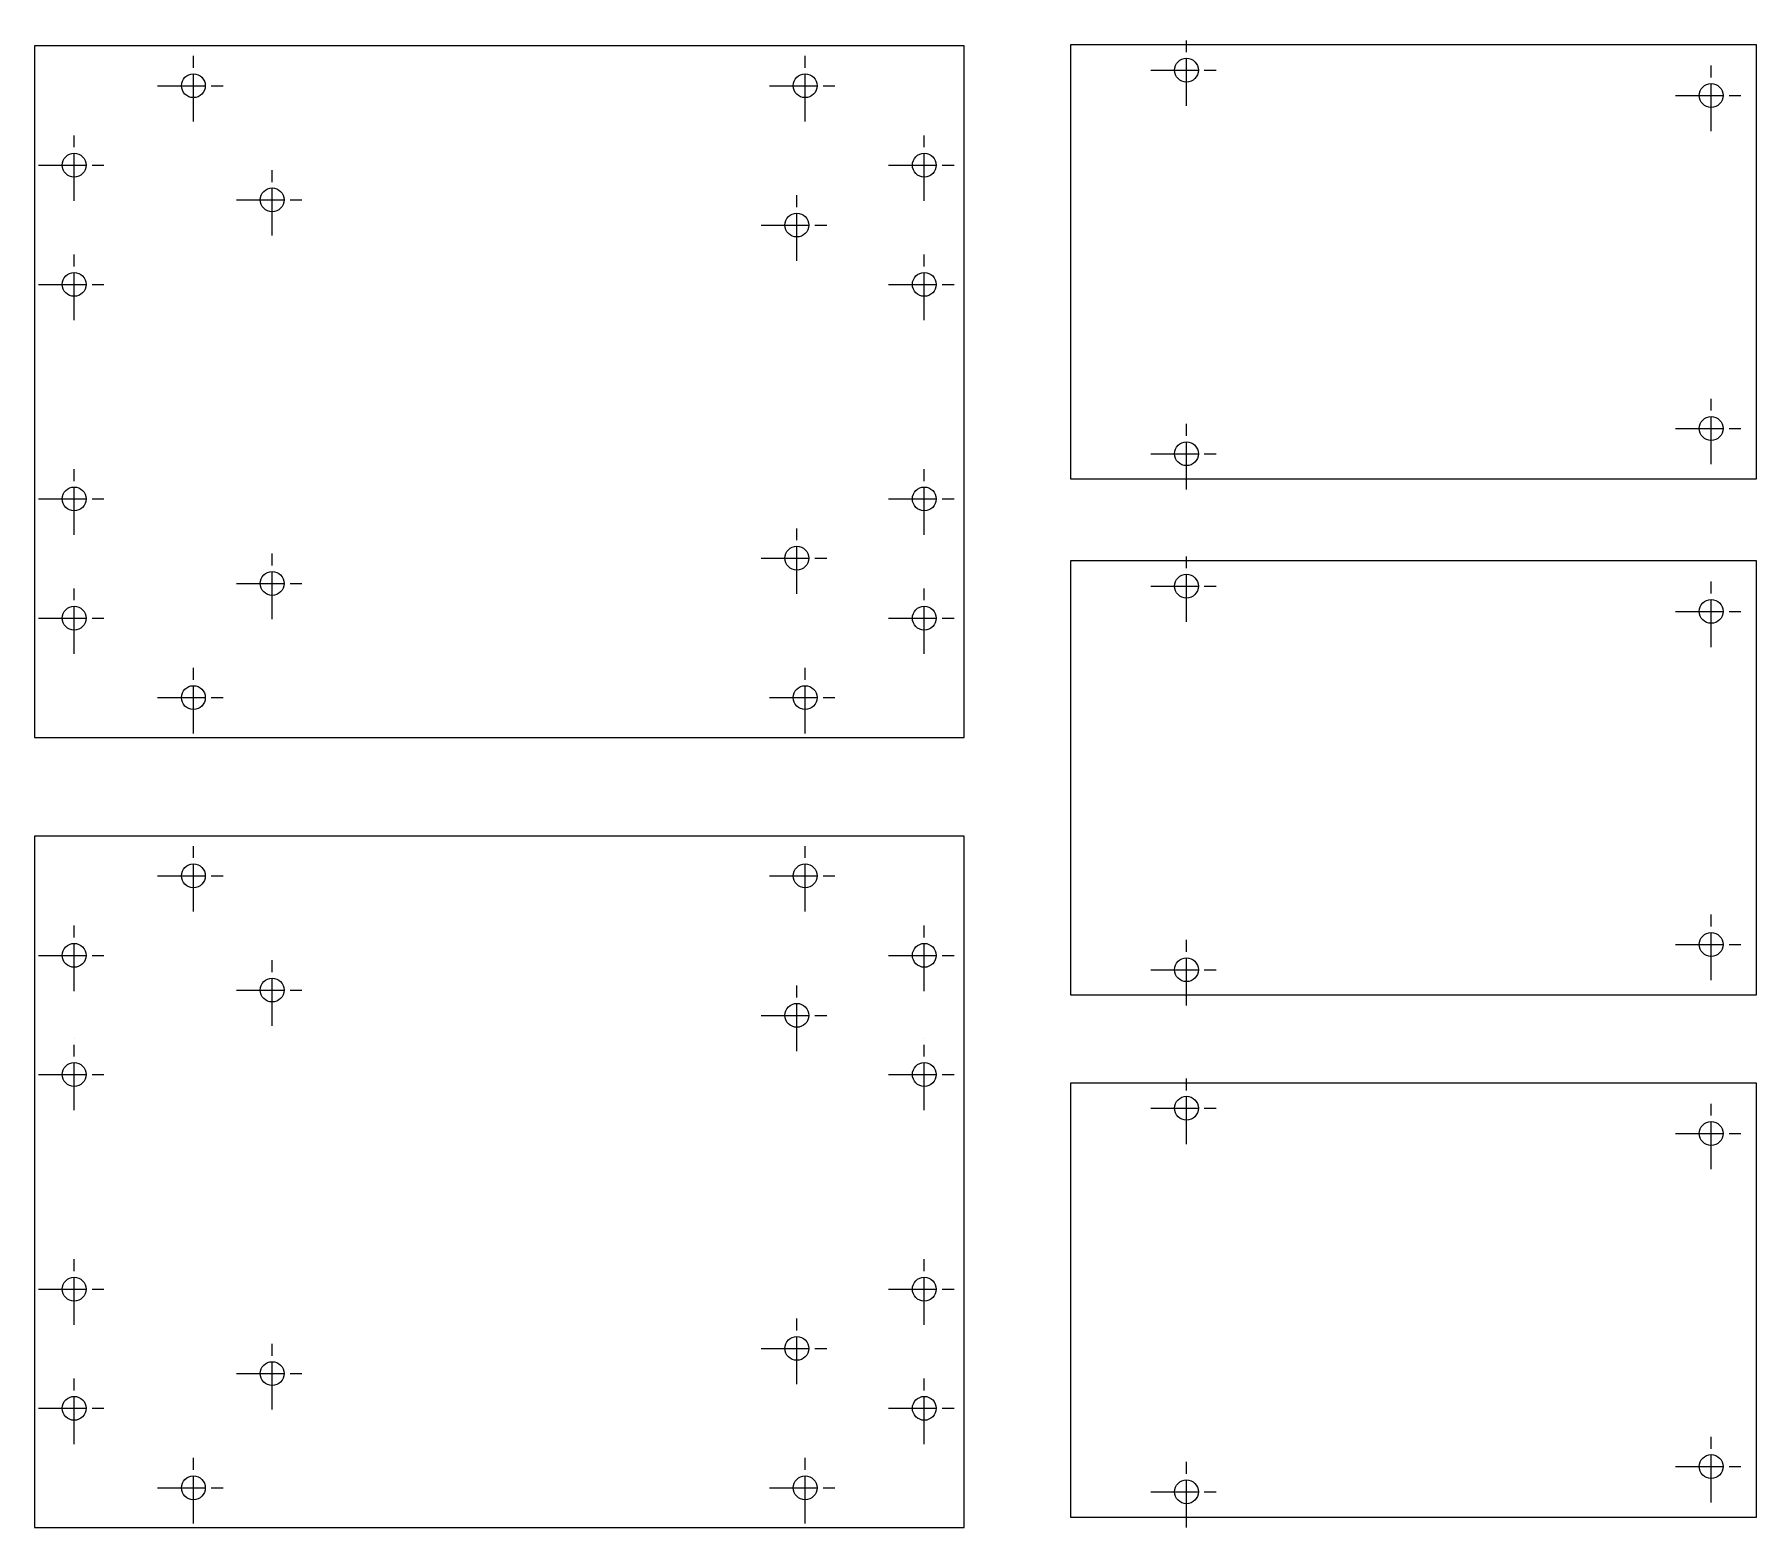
# Model space of a CAD drawing. Header units: millimetres. Extents: x -97 to 120, y -77 to 110.
import ezdxf

# ---------------------------------------------------------------- set-up
doc = ezdxf.new("R2010")
doc.units = ezdxf.units.MM
doc.linetypes.add('AM_ISO08W050', pattern=[18, 12, -1.5, 3, -1.5])
doc.linetypes.add('AM_ISO08W050x2', pattern=[9, 6, -0.75, 1.5, -0.75])
doc.layers.add('AM_7', color=4, linetype='AM_ISO08W050', lineweight=25)

msp = doc.modelspace()

# ---------------------------------------------------------------- linework, layer by layer
for points in [[(20.48, 108.99), (-96.52, 108.99), (-96.52, 21.99), (20.48, 21.99)], [(120.23, 109.11), (33.87, 109.11), (33.87, 54.5), (120.23, 54.5)], [(120.23, 44.19), (33.87, 44.19), (33.87, -10.42), (120.23, -10.42)], [(20.48, 9.56), (-96.52, 9.56), (-96.52, -77.44), (20.48, -77.44)], [(120.23, -21.51), (33.87, -21.51), (33.87, -76.12), (120.23, -76.12)]]:
    msp.add_lwpolyline(points, close=True)
for centre in [(48.47, 105.94), (-76.52, 103.99), (0.48, 103.99), (114.51, 102.76), (-91.52, 93.99), (15.48, 93.99), (-66.6, 89.62), (-0.56, 86.45), (-91.52, 78.99), (15.48, 78.99), (114.51, 60.85), (48.47, 57.68), (-91.52, 51.99), (15.48, 51.99), (-0.56, 44.54), (-66.6, 41.36), (48.47, 41.01), (114.51, 37.84), (-91.52, 36.99), (15.48, 36.99), (-76.52, 26.99), (0.48, 26.99), (-76.52, 4.56), (0.48, 4.56), (-91.52, -5.44), (15.48, -5.44), (114.51, -4.07), (48.47, -7.25), (-66.6, -9.81), (-0.56, -12.99), (-91.52, -20.44), (15.48, -20.44), (48.47, -24.68), (114.51, -27.86), (-91.52, -47.44), (15.48, -47.44), (-0.56, -54.9), (-66.6, -58.07), (-91.52, -62.44), (15.48, -62.44), (114.51, -69.77), (-76.52, -72.44), (0.48, -72.44), (48.47, -72.94)]:
    msp.add_circle(centre, 1.5)
at = {"layer": 'AM_7', "linetype": 'AM_ISO08W050x2'}
for p, q in [((-76.52, 99.49), (-76.52, 108.49)), ((0.48, 99.49), (0.48, 108.49)), ((48.47, 101.44), (48.47, 110.44)), ((114.51, 98.26), (114.51, 107.26)), ((43.97, 105.94), (52.97, 105.94)), ((-81.02, 103.99), (-72.02, 103.99)), ((-4.02, 103.99), (4.98, 103.99)), ((110.01, 102.76), (119.01, 102.76)), ((-91.52, 89.49), (-91.52, 98.49)), ((15.48, 89.49), (15.48, 98.49)), ((-96.02, 93.99), (-87.02, 93.99)), ((-66.6, 85.12), (-66.6, 94.12)), ((10.98, 93.99), (19.98, 93.99)), ((-71.1, 89.62), (-62.1, 89.62)), ((-0.56, 81.95), (-0.56, 90.95)), ((-5.06, 86.45), (3.94, 86.45)), ((-91.52, 74.49), (-91.52, 83.49)), ((15.48, 74.49), (15.48, 83.49)), ((-96.02, 78.99), (-87.02, 78.99)), ((10.98, 78.99), (19.98, 78.99)), ((114.51, 56.35), (114.51, 65.35)), ((48.47, 53.18), (48.47, 62.18)), ((110.01, 60.85), (119.01, 60.85)), ((-91.52, 47.49), (-91.52, 56.49)), ((15.48, 47.49), (15.48, 56.49)), ((43.97, 57.68), (52.97, 57.68)), ((-96.02, 51.99), (-87.02, 51.99)), ((10.98, 51.99), (19.98, 51.99)), ((-0.56, 40.04), (-0.56, 49.04)), ((-66.6, 36.86), (-66.6, 45.86)), ((-5.06, 44.54), (3.94, 44.54)), ((48.47, 36.51), (48.47, 45.51)), ((-91.52, 32.49), (-91.52, 41.49)), ((-71.1, 41.36), (-62.1, 41.36)), ((15.48, 32.49), (15.48, 41.49)), ((114.51, 33.34), (114.51, 42.34)), ((43.97, 41.01), (52.97, 41.01)), ((-96.02, 36.99), (-87.02, 36.99)), ((10.98, 36.99), (19.98, 36.99)), ((110.01, 37.84), (119.01, 37.84)), ((-76.52, 22.49), (-76.52, 31.49)), ((0.48, 22.49), (0.48, 31.49)), ((-81.02, 26.99), (-72.02, 26.99)), ((-4.02, 26.99), (4.98, 26.99)), ((-76.52, 0.06), (-76.52, 9.06)), ((0.48, 0.06), (0.48, 9.06)), ((-81.02, 4.56), (-72.02, 4.56)), ((-4.02, 4.56), (4.98, 4.56)), ((114.51, -8.57), (114.51, 0.43)), ((-91.52, -9.94), (-91.52, -0.94)), ((15.48, -9.94), (15.48, -0.94)), ((48.47, -11.75), (48.47, -2.75)), ((110.01, -4.07), (119.01, -4.07)), ((-96.02, -5.44), (-87.02, -5.44)), ((-66.6, -14.31), (-66.6, -5.31)), ((10.98, -5.44), (19.98, -5.44)), ((-0.56, -17.49), (-0.56, -8.49)), ((43.97, -7.25), (52.97, -7.25)), ((-71.1, -9.81), (-62.1, -9.81)), ((-5.06, -12.99), (3.94, -12.99)), ((-91.52, -24.94), (-91.52, -15.94)), ((15.48, -24.94), (15.48, -15.94)), ((-96.02, -20.44), (-87.02, -20.44)), ((10.98, -20.44), (19.98, -20.44)), ((48.47, -29.18), (48.47, -20.18)), ((114.51, -32.36), (114.51, -23.36)), ((43.97, -24.68), (52.97, -24.68)), ((110.01, -27.86), (119.01, -27.86)), ((-91.52, -51.94), (-91.52, -42.94)), ((15.48, -51.94), (15.48, -42.94)), ((-96.02, -47.44), (-87.02, -47.44)), ((10.98, -47.44), (19.98, -47.44)), ((-0.56, -59.4), (-0.56, -50.4)), ((-66.6, -62.57), (-66.6, -53.57)), ((-5.06, -54.9), (3.94, -54.9)), ((-91.52, -66.94), (-91.52, -57.94)), ((-71.1, -58.07), (-62.1, -58.07)), ((15.48, -66.94), (15.48, -57.94)), ((-96.02, -62.44), (-87.02, -62.44)), ((10.98, -62.44), (19.98, -62.44)), ((114.51, -74.27), (114.51, -65.27)), ((-76.52, -76.94), (-76.52, -67.94)), ((0.48, -76.94), (0.48, -67.94)), ((48.47, -77.44), (48.47, -68.44)), ((110.01, -69.77), (119.01, -69.77)), ((-81.02, -72.44), (-72.02, -72.44)), ((-4.02, -72.44), (4.98, -72.44)), ((43.97, -72.94), (52.97, -72.94))]:
    msp.add_line(p, q, dxfattribs=at)

doc.saveas('drawing.dxf')
